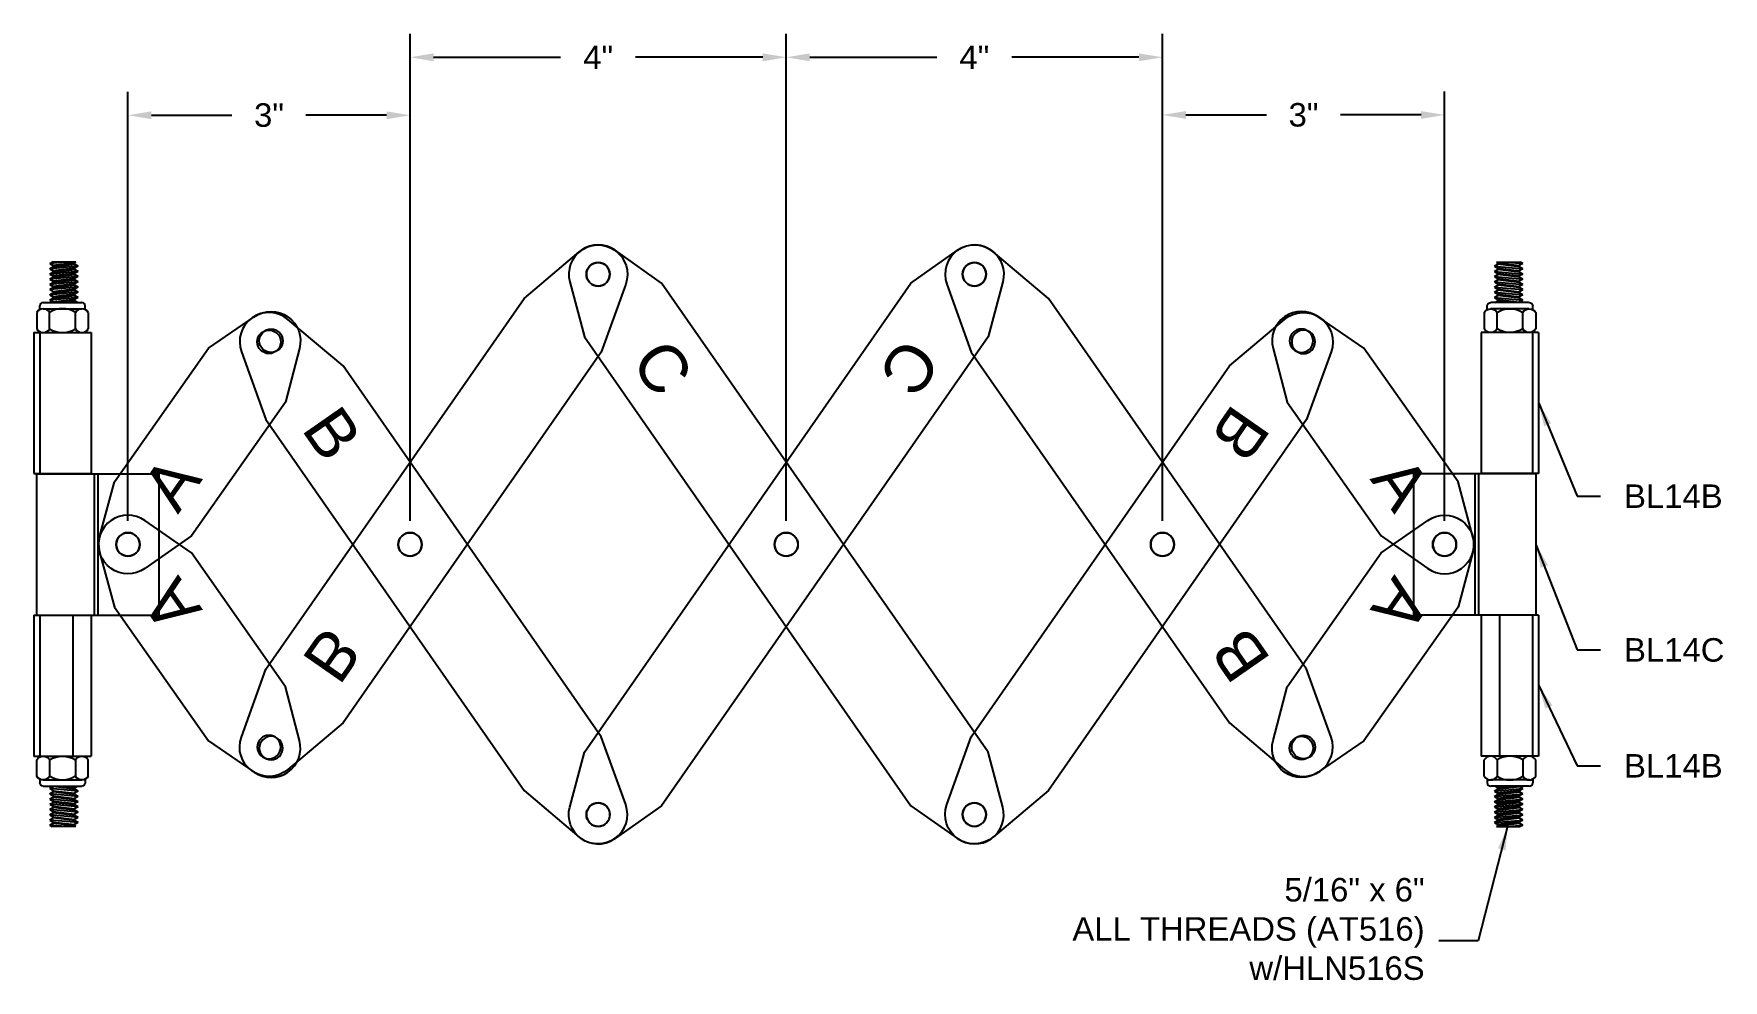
# Model space of a CAD drawing. Header units: inches. Extents: x 1.1 to 34.6, y -16.9 to 21.6.
# Drawn here: x 12.34 to 30.31, y 11.53 to 21.59 of the extents above; entities that cross this region are included whole.
import ezdxf

# ---------------------------------------------------------------- set-up
doc = ezdxf.new("R2010")
doc.units = ezdxf.units.IN
doc.header["$MEASUREMENT"] = 0
for name, color, linetype in [('Anchors', 4, 'Continuous'), ('Conditions', 1, 'Continuous'), ('Dimensions', 3, 'Continuous'), ('Text', 2, 'Continuous')]:
    doc.layers.add(name, color=color, linetype=linetype)
doc.styles.add('Arial', font='arial.ttf')
doc.dimstyles.new('Arial', dxfattribs={"dimtxt": 0.25, "dimasz": 0.25, "dimexe": 0.25, "dimexo": 0.25, "dimgap": 0.25, "dimtad": 0, "dimtih": 1, "dimtoh": 1, "dimdec": 4, "dimzin": 0, "dimdsep": 46, "dimlunit": 4, "dimtxsty": 'Arial', "dimcen": 0.25, "dimadec": 0, "dimazin": 0, "dimtfac": 1, "dimtdec": 4, "dimtofl": 0, "dimtmove": 0, "dimatfit": 3, "dimfxl": 0, "dimfrac": 2, "dimtolj": 1, "dimtzin": 0, "dimarcsym": 0})

# ---------------------------------------------------------------- blocks, each defined once
blk = doc.blocks.new('*D16')
at = {"layer": 'Defpoints', "color": 0}
for p in [(16.346, 20.726), (13.346, 16.162), (16.346, 16.162)]:
    blk.add_point(p, dxfattribs=at)
at = {"layer": 'Dimensions', "color": 0, "lineweight": -2}
for p, q in [((13.346, 16.412), (13.346, 20.976)), ((16.346, 16.412), (16.346, 20.976)), ((13.596, 20.726), (14.452, 20.726)), ((16.096, 20.726), (15.239, 20.726))]:
    blk.add_line(p, q, dxfattribs=at)
at = {"layer": 'Dimensions', "color": 0}
for points in [[(13.596, 20.767), (13.596, 20.684), (13.346, 20.726)], [(16.096, 20.767), (16.096, 20.684), (16.346, 20.726)]]:
    blk.add_solid(points, dxfattribs=at)
at = {"layer": 'Dimensions', "color": 0, "insert": (14.846, 20.726), "char_height": 0.25, "attachment_point": 5, "style": 'Arial'}
blk.add_mtext('\\A1;3"', dxfattribs=at)
blk = doc.blocks.new('HLN516S')
at = {"layer": 'Anchors'}
for p, q in [((-0.274, 0.213), (-0.274, 0.04)), ((-0.242, 0.244), (-0.242, 0.283)), ((-0.205, 0.32), (0.205, 0.32)), ((-0.205, 0.253), (0.205, 0.253)), ((-0.137, 0.04), (-0.137, 0.213)), ((0.137, 0.04), (0.137, 0.213)), ((0.242, 0.244), (0.242, 0.283)), ((0.274, 0.213), (0.274, 0.04)), ((-0.205, 0), (0.205, 0))]:
    blk.add_line(p, q, dxfattribs=at)
for centre, radius, start, end in [((-0.205, 0.175), 0.0783, 29.0208, 150.9792), ((-0.205, 0.283), 0.037, 90, 180), ((0, 0.001), 0.253, 57.1911, 122.8089), ((0.205, 0.175), 0.0783, 29.0208, 150.9792), ((0.205, 0.283), 0.037, 0, 90), ((-0.205, 0.078), 0.0783, 209.0208, 330.9792), ((0, 0.253), 0.253, 237.1911, 302.8089), ((0.205, 0.078), 0.0783, 209.0208, 330.9792)]:
    blk.add_arc(centre, radius, start, end, dxfattribs=at)
blk = doc.blocks.new('BL-14B&C')
for p, q in [((71.097, 26.473), (70.487, 26.473)), ((70.487, 26.473), (70.487, 24.973)), ((71.032, 26.473), (71.032, 24.973)), ((71.097, 26.473), (71.097, 24.973)), ((71.097, 24.973), (70.487, 24.973)), ((71.067, 24.97), (69.767, 24.97)), ((69.767, 24.97), (69.767, 23.47)), ((70.417, 24.97), (70.417, 23.47)), ((70.457, 24.97), (70.457, 23.47)), ((71.067, 24.97), (71.067, 23.47)), ((71.067, 23.47), (69.767, 23.47)), ((71.097, 23.469), (70.487, 23.469)), ((70.487, 23.469), (70.487, 21.969)), ((70.682, 23.469), (70.682, 21.969)), ((71.032, 23.469), (71.032, 21.969)), ((71.097, 23.469), (71.097, 21.969)), ((71.097, 21.969), (70.487, 21.969))]:
    blk.add_line(p, q)
blk.add_circle((70.096, 24.22), 0.125)
at = {"layer": 'Anchors'}
for p, q in [((70.627, 27.18), (70.664, 27.201)), ((70.627, 27.18), (70.927, 27.152)), ((70.627, 27.18), (70.664, 27.158)), ((70.627, 27.124), (70.664, 27.145)), ((70.65, 27.222), (70.664, 27.214)), ((70.65, 27.222), (70.902, 27.222)), ((70.664, 27.214), (70.664, 27.201)), ((70.664, 27.214), (70.89, 27.186)), ((70.89, 27.173), (70.664, 27.201)), ((70.664, 27.158), (70.664, 27.145)), ((70.664, 27.158), (70.89, 27.131)), ((70.89, 27.117), (70.664, 27.145)), ((70.769, 27.222), (70.927, 27.207)), ((70.927, 27.207), (70.89, 27.186)), ((70.89, 27.186), (70.89, 27.173)), ((70.927, 27.152), (70.89, 27.173)), ((70.927, 27.152), (70.89, 27.131)), ((70.89, 27.131), (70.89, 27.117)), ((70.927, 27.207), (70.902, 27.222)), ((70.627, 27.124), (70.664, 27.103)), ((70.627, 27.124), (70.927, 27.096)), ((70.627, 27.068), (70.664, 27.09)), ((70.627, 27.068), (70.664, 27.047)), ((70.627, 27.068), (70.927, 27.041)), ((70.627, 27.013), (70.664, 27.034)), ((70.627, 27.013), (70.664, 26.992)), ((70.627, 27.013), (70.927, 26.985)), ((70.627, 26.957), (70.664, 26.979)), ((70.627, 26.957), (70.664, 26.936)), ((70.627, 26.957), (70.927, 26.93)), ((70.664, 27.103), (70.664, 27.09)), ((70.664, 27.103), (70.89, 27.075)), ((70.89, 27.062), (70.664, 27.09)), ((70.664, 27.047), (70.664, 27.034)), ((70.664, 27.047), (70.89, 27.019)), ((70.89, 27.006), (70.664, 27.034)), ((70.664, 26.992), (70.664, 26.979)), ((70.664, 26.992), (70.89, 26.964)), ((70.89, 26.951), (70.664, 26.979)), ((70.927, 27.096), (70.89, 27.117)), ((70.927, 27.096), (70.89, 27.075)), ((70.89, 27.075), (70.89, 27.062)), ((70.927, 27.041), (70.89, 27.062)), ((70.927, 27.041), (70.89, 27.019)), ((70.89, 27.019), (70.89, 27.006)), ((70.927, 26.985), (70.89, 27.006)), ((70.927, 26.985), (70.89, 26.964)), ((70.89, 26.964), (70.89, 26.951)), ((70.927, 26.93), (70.89, 26.951)), ((70.627, 26.902), (70.664, 26.923)), ((70.627, 26.902), (70.664, 26.881)), ((70.627, 26.902), (70.927, 26.874)), ((70.627, 26.846), (70.664, 26.867)), ((70.627, 26.846), (70.664, 26.825)), ((70.627, 26.846), (70.927, 26.818)), ((70.632, 26.793), (70.664, 26.812)), ((70.664, 26.936), (70.664, 26.923)), ((70.664, 26.936), (70.89, 26.908)), ((70.89, 26.895), (70.664, 26.923)), ((70.664, 26.881), (70.664, 26.867)), ((70.664, 26.881), (70.89, 26.853)), ((70.89, 26.84), (70.664, 26.867)), ((70.664, 26.825), (70.664, 26.812)), ((70.664, 26.825), (70.89, 26.797)), ((70.817, 26.793), (70.664, 26.812)), ((70.927, 26.93), (70.89, 26.908)), ((70.89, 26.908), (70.89, 26.895)), ((70.927, 26.874), (70.89, 26.895)), ((70.927, 26.874), (70.89, 26.853)), ((70.89, 26.853), (70.89, 26.84)), ((70.927, 26.818), (70.89, 26.84)), ((70.927, 26.818), (70.89, 26.797)), ((70.89, 26.797), (70.89, 26.793)), ((70.627, 21.596), (70.927, 21.624)), ((70.627, 21.596), (70.664, 21.617)), ((70.627, 21.596), (70.664, 21.575)), ((70.627, 21.54), (70.927, 21.568)), ((70.627, 21.54), (70.664, 21.562)), ((70.632, 21.649), (70.664, 21.63)), ((70.817, 21.649), (70.664, 21.63)), ((70.664, 21.617), (70.89, 21.645)), ((70.664, 21.617), (70.664, 21.63)), ((70.89, 21.602), (70.664, 21.575)), ((70.664, 21.562), (70.89, 21.589)), ((70.664, 21.562), (70.664, 21.575)), ((70.89, 21.645), (70.89, 21.649)), ((70.927, 21.624), (70.89, 21.645)), ((70.927, 21.624), (70.89, 21.602)), ((70.89, 21.589), (70.89, 21.602)), ((70.927, 21.568), (70.89, 21.589)), ((70.927, 21.568), (70.89, 21.547)), ((70.627, 21.54), (70.664, 21.519)), ((70.627, 21.485), (70.927, 21.513)), ((70.627, 21.485), (70.664, 21.506)), ((70.627, 21.485), (70.664, 21.464)), ((70.627, 21.429), (70.927, 21.457)), ((70.627, 21.429), (70.664, 21.45)), ((70.627, 21.429), (70.664, 21.408)), ((70.627, 21.374), (70.927, 21.401)), ((70.627, 21.374), (70.664, 21.395)), ((70.89, 21.547), (70.664, 21.519)), ((70.664, 21.506), (70.89, 21.534)), ((70.664, 21.506), (70.664, 21.519)), ((70.89, 21.491), (70.664, 21.464)), ((70.664, 21.45), (70.89, 21.478)), ((70.664, 21.45), (70.664, 21.464)), ((70.89, 21.436), (70.664, 21.408)), ((70.664, 21.395), (70.89, 21.423)), ((70.664, 21.395), (70.664, 21.408)), ((70.89, 21.38), (70.664, 21.352)), ((70.89, 21.534), (70.89, 21.547)), ((70.927, 21.513), (70.89, 21.534)), ((70.927, 21.513), (70.89, 21.491)), ((70.89, 21.478), (70.89, 21.491)), ((70.927, 21.457), (70.89, 21.478)), ((70.927, 21.457), (70.89, 21.436)), ((70.89, 21.423), (70.89, 21.436)), ((70.927, 21.401), (70.89, 21.423)), ((70.927, 21.401), (70.89, 21.38)), ((70.89, 21.367), (70.89, 21.38)), ((70.627, 21.374), (70.664, 21.352)), ((70.627, 21.318), (70.927, 21.346)), ((70.627, 21.318), (70.664, 21.339)), ((70.627, 21.318), (70.664, 21.297)), ((70.627, 21.263), (70.927, 21.29)), ((70.627, 21.263), (70.664, 21.284)), ((70.627, 21.263), (70.664, 21.241)), ((70.65, 21.22), (70.664, 21.228)), ((70.65, 21.22), (70.902, 21.22)), ((70.664, 21.339), (70.89, 21.367)), ((70.664, 21.339), (70.664, 21.352)), ((70.89, 21.325), (70.664, 21.297)), ((70.664, 21.284), (70.89, 21.312)), ((70.664, 21.284), (70.664, 21.297)), ((70.89, 21.269), (70.664, 21.241)), ((70.664, 21.228), (70.89, 21.256)), ((70.664, 21.228), (70.664, 21.241)), ((70.769, 21.22), (70.927, 21.235)), ((70.927, 21.346), (70.89, 21.367)), ((70.927, 21.346), (70.89, 21.325)), ((70.89, 21.312), (70.89, 21.325)), ((70.927, 21.29), (70.89, 21.312)), ((70.927, 21.29), (70.89, 21.269)), ((70.89, 21.256), (70.89, 21.269)), ((70.927, 21.235), (70.89, 21.256)), ((70.927, 21.235), (70.902, 21.22))]:
    blk.add_line(p, q, dxfattribs=at)
for p in [(70.664, 27.214), (70.664, 27.158), (70.664, 27.103), (70.664, 27.047), (70.664, 26.992), (70.664, 26.936), (70.664, 26.881), (70.664, 26.825), (70.664, 21.617), (70.664, 21.562), (70.664, 21.506), (70.664, 21.45), (70.664, 21.395), (70.664, 21.339), (70.664, 21.284), (70.664, 21.228)]:
    blk.add_point(p, dxfattribs=at)
at = {"xscale": -1}
blk.add_blockref('HLN516S', (70.792, 26.473), dxfattribs=at)
at = {"rotation": 180}
blk.add_blockref('HLN516S', (70.792, 21.969), dxfattribs=at)
blk = doc.blocks.new('*D36')
at = {"layer": 'Defpoints', "color": 0}
for p in [(24.345, 21.342), (20.346, 16.162), (24.345, 16.162)]:
    blk.add_point(p, dxfattribs=at)
at = {"layer": 'Dimensions', "color": 0, "lineweight": -2}
for p, q in [((20.346, 16.412), (20.346, 21.592)), ((24.345, 16.412), (24.345, 21.592)), ((20.596, 21.342), (21.947, 21.342)), ((24.095, 21.342), (22.744, 21.342))]:
    blk.add_line(p, q, dxfattribs=at)
at = {"layer": 'Dimensions', "color": 0}
for points in [[(20.596, 21.384), (20.596, 21.3), (20.346, 21.342)], [(24.095, 21.384), (24.095, 21.3), (24.345, 21.342)]]:
    blk.add_solid(points, dxfattribs=at)
at = {"layer": 'Dimensions', "color": 0, "insert": (22.346, 21.342), "char_height": 0.25, "attachment_point": 5, "style": 'Arial'}
blk.add_mtext('\\A1;4"', dxfattribs=at)
blk = doc.blocks.new('*D37')
at = {"layer": 'Defpoints', "color": 0}
for p in [(20.346, 21.342), (16.346, 16.162), (20.346, 16.162)]:
    blk.add_point(p, dxfattribs=at)
at = {"layer": 'Dimensions', "color": 0, "lineweight": -2}
for p, q in [((16.346, 16.412), (16.346, 21.592)), ((20.346, 16.412), (20.346, 21.592)), ((16.596, 21.342), (17.947, 21.342)), ((20.096, 21.342), (18.744, 21.342))]:
    blk.add_line(p, q, dxfattribs=at)
at = {"layer": 'Dimensions', "color": 0}
for points in [[(16.596, 21.384), (16.596, 21.3), (16.346, 21.342)], [(20.096, 21.384), (20.096, 21.3), (20.346, 21.342)]]:
    blk.add_solid(points, dxfattribs=at)
at = {"layer": 'Dimensions', "color": 0, "insert": (18.346, 21.342), "char_height": 0.25, "attachment_point": 5, "style": 'Arial'}
blk.add_mtext('\\A1;4"', dxfattribs=at)
blk = doc.blocks.new('*D38')
at = {"layer": 'Defpoints', "color": 0}
for p in [(24.345, 20.729), (24.345, 16.162), (27.346, 16.162)]:
    blk.add_point(p, dxfattribs=at)
at = {"layer": 'Dimensions', "color": 0, "lineweight": -2}
for p, q in [((24.345, 16.412), (24.345, 20.979)), ((27.346, 16.412), (27.346, 20.979)), ((24.595, 20.729), (25.452, 20.729)), ((27.096, 20.729), (26.239, 20.729))]:
    blk.add_line(p, q, dxfattribs=at)
at = {"layer": 'Dimensions', "color": 0}
for points in [[(24.595, 20.77), (24.595, 20.687), (24.345, 20.729)], [(27.096, 20.77), (27.096, 20.687), (27.346, 20.729)]]:
    blk.add_solid(points, dxfattribs=at)
at = {"layer": 'Dimensions', "color": 0, "insert": (25.846, 20.729), "char_height": 0.25, "attachment_point": 5, "style": 'Arial'}
blk.add_mtext('\\A1;3"', dxfattribs=at)
blk = doc.blocks.new('A')
blk.add_lwpolyline([(2.754, 0.293, -0.700208), (2.754, -0.293), (2.201, -0.5), (0.462, -0.5), (-0.107, -0.293, -0.700208), (-0.107, 0.293), (0.462, 0.5), (2.201, 0.5)], format="xyb", close=True)
for centre in [(0, 0), (2.647, 0)]:
    blk.add_circle(centre, 0.125)
at = {"layer": 'Text', "insert": (0.563, 0.246), "char_height": 0.5, "attachment_point": 1, "style": 'Arial'}
blk.add_mtext('A', dxfattribs=at)
blk = doc.blocks.new('B')
blk.add_lwpolyline([(31.3, 47.741), (32.041, 47.542), (36.846, 47.542), (37.587, 47.741, 0.767327), (37.587, 48.343), (36.846, 48.542), (32.041, 48.542), (31.3, 48.343, 0.767327)], format="xyb", close=True)
for centre in [(31.381, 48.042), (34.006, 48.042), (37.506, 48.042)]:
    blk.add_circle(centre, 0.125)
at = {"layer": 'Text', "insert": (32.334, 48.288), "char_height": 0.5, "attachment_point": 1, "style": 'Arial'}
blk.add_mtext('B', dxfattribs=at)
blk = doc.blocks.new('C')
blk.add_lwpolyline([(38.492, 44.18, 0.700208), (38.492, 44.767), (37.924, 44.973), (31.846, 44.973), (31.277, 44.767, 0.700208), (31.277, 44.18), (31.846, 43.973), (37.924, 43.973)], format="xyb", close=True)
for centre in [(31.384, 44.473), (34.885, 44.473), (38.385, 44.473)]:
    blk.add_circle(centre, 0.125)
at = {"layer": 'Text', "insert": (32.338, 44.719), "char_height": 0.5, "attachment_point": 1, "style": 'Arial'}
blk.add_mtext('C', dxfattribs=at)

msp = doc.modelspace()

# ---------------------------------------------------------------- block references
at = {"layer": 'Conditions', "color": 7, "xscale": -1}
for name, p, rotation in [('B', (-42.512208, 15.700932), 235.1566102220512), ('C', (76.776704, 19.380064), 55.15328426824232), ('A', (27.345628, 16.16211), 305.1053864728168), ('B', (83.203464, 16.623287), 55.15661022205124), ('A', (13.345628, 16.16211), 125.1053864728168)]:
    msp.add_blockref(name, p, dxfattribs=dict(at, rotation=rotation))
at = {"layer": 'Conditions', "color": 7}
for name, p, rotation in [('C', (-36.085447, 19.380064), 304.8467157317577), ('B', (83.203464, 15.700932), 124.8433897779488), ('A', (13.345628, 16.16211), 54.89461352718321), ('B', (-42.512208, 16.623287), 304.8433897779487), ('A', (27.345628, 16.16211), 234.8946135271832)]:
    msp.add_blockref(name, p, dxfattribs=dict(at, rotation=rotation))
at = {"layer": 'Conditions', "xscale": -1}
msp.add_blockref('BL-14B&C', (83.442102, -8.058343), dxfattribs=at)
at = {"layer": 'Conditions'}
msp.add_blockref('BL-14B&C', (-42.750845, -8.058343), dxfattribs=at)

# ---------------------------------------------------------------- texts
at = {"layer": 'Text', "char_height": 0.25, "style": 'Arial'}
for s, insert, attachment_point in [('\\A1;BL14B', (29.254301, 16.800475), 1), ('BL14C', (29.254124, 15.165548), 1), ('BL14B', (29.254302, 13.93361), 1), ('5/16" x 6"\\PALL THREADS (AT516)\\Pw/HLN516S', (27.133473, 12.071884), 6)]:
    msp.add_mtext(s, dxfattribs=dict(at, insert=insert, attachment_point=attachment_point))

# ---------------------------------------------------------------- dimensions: what is measured, and where the dimension line sits
at = {"layer": 'Dimensions'}
for base, p1, p2, picture, middle in [((20.345628, 21.341997), (16.345829, 16.161815), (20.345628, 16.16211), '*D37', (18.345729, 21.341997)), ((24.345427, 21.341997), (20.345628, 16.16211), (24.345427, 16.161815), '*D36', (22.345528, 21.341997)), ((16.345829, 20.725512), (13.345628, 16.16211), (16.345829, 16.161815), '*D16', (14.845729, 20.725512))]:
    dim = msp.add_linear_dim(base=base, p1=p1, p2=p2, dimstyle='Arial', override={"dimpost": ''}, dxfattribs=at)
    dim.commit()
    dim.dimension.update_dxf_attribs({"geometry": picture, "text_midpoint": middle})
dim = msp.add_linear_dim(base=(24.345427, 20.728735), p1=(27.345628, 16.16211), p2=(24.345427, 16.161815), angle=180, dimstyle='Arial', override={"dimpost": ''}, dxfattribs=at)
dim.commit()
dim.dimension.update_dxf_attribs({"geometry": '*D38', "text_midpoint": (25.845528, 20.728735)})

# ---------------------------------------------------------------- leaders
at = {"layer": 'Text'}
for points in [[(28.346599, 17.664803), (28.754301, 16.675475), (29.004301, 16.675475)], [(28.316598, 16.161315), (28.754124, 15.040548), (29.004124, 15.040548)], [(28.346599, 14.660714), (28.754302, 13.80861), (29.004302, 13.80861)]]:
    msp.add_leader(points, dimstyle='Arial', override={"dimgap": 0.25, "dimtad": 0}, dxfattribs=at)
at = {"layer": 'Text', "annotation_type": 0, "has_hookline": 1, "hookline_direction": 1, "text_width": 3.733288}
msp.add_leader([(28.016387, 13.161228), (27.704311, 11.946884), (27.286259, 11.946884)], dimstyle='Arial', override={"dimgap": 0.25, "dimtad": 0}, dxfattribs=at)

doc.saveas('drawing.dxf')
